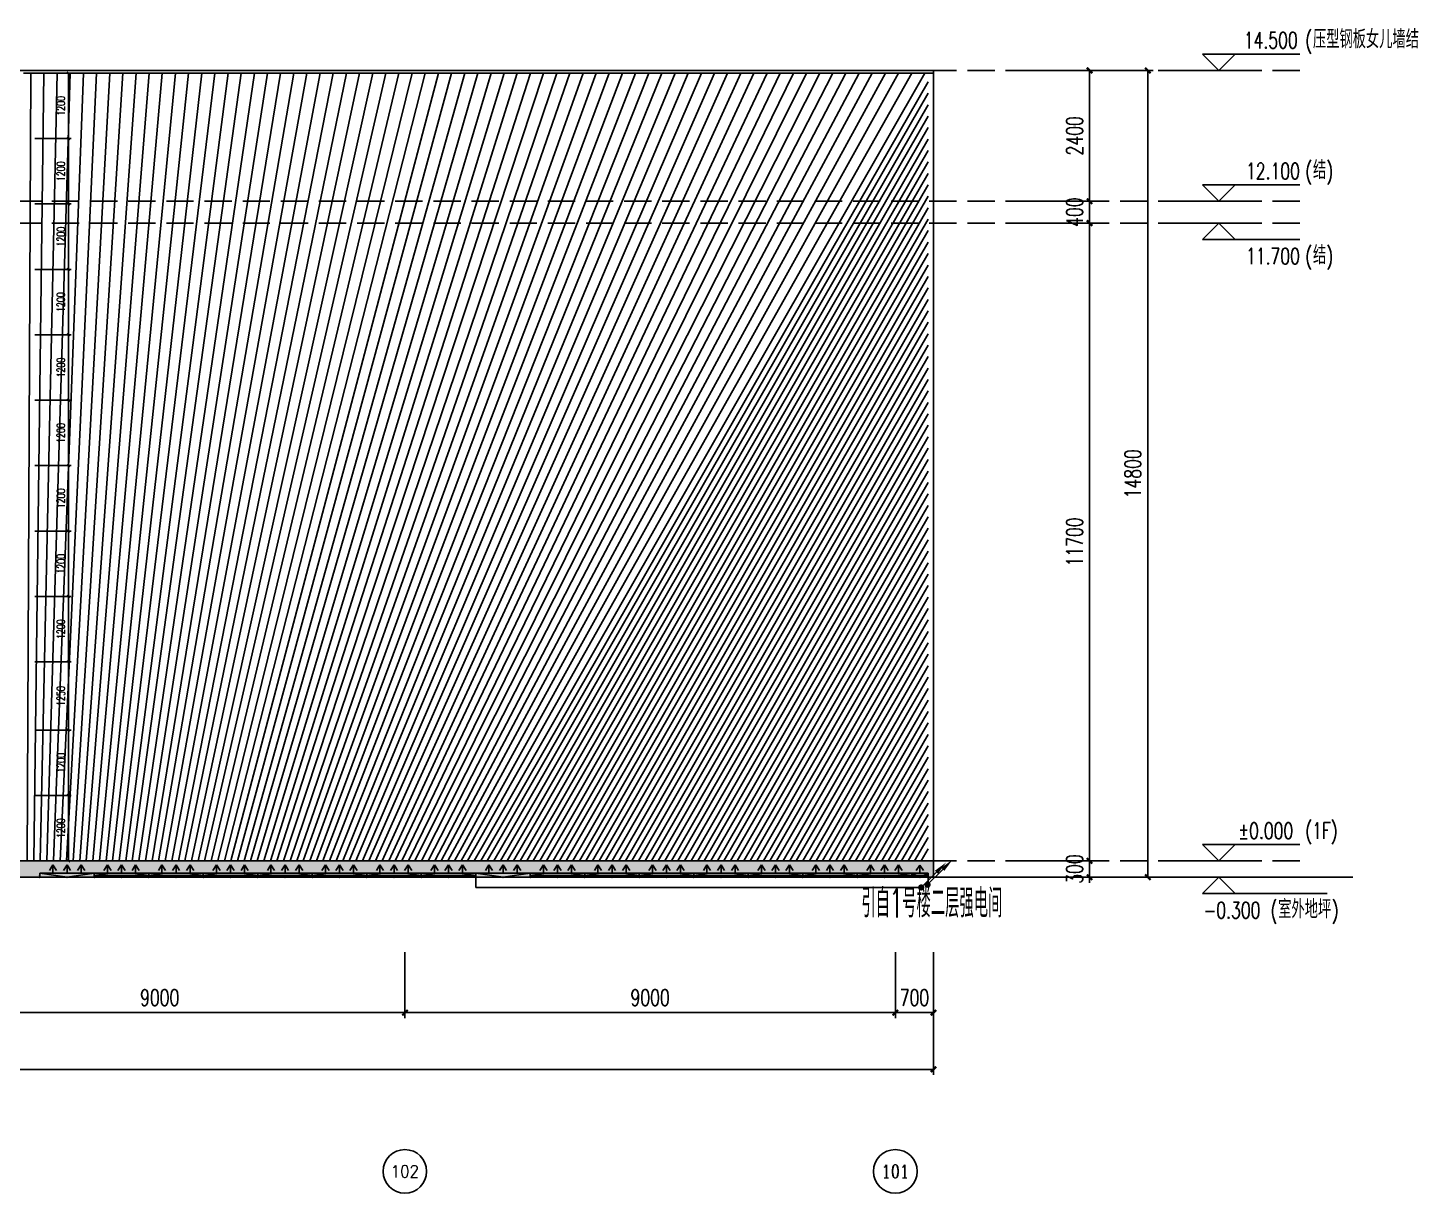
# Model space of a CAD drawing. Extents: x -2377130 to 293730, y -2 to 754590.
# Drawn here: x -1909425 to -1883911, y 511142 to 532519 of the extents above; entities that cross this region are included whole.
import ezdxf
from ezdxf.enums import TextEntityAlignment as Align

# ---------------------------------------------------------------- set-up
doc = ezdxf.new("R2010")
doc.units = 0
doc.header["$LTSCALE"] = 1000
doc.header["$MEASUREMENT"] = 0
doc.linetypes.add('__DASH', pattern=[0.35, 0.25, -0.1])
doc.linetypes.add('DOTE', pattern=[2.4200000000000004, 2, -0.2, 0.02, -0.2])
doc.layers.get('Defpoints').update_dxf_attribs({"color": 210})
doc.layers.add('.灯具', color=3, linetype='Continuous', lineweight=25)
for name, color, linetype in [('A-AXIS-D', 1, 'Continuous'), ('A-AXIS-DOTE', 14, 'DOTE'), ('A-AXIS-DP', 126, 'Continuous'), ('A-HATCH-2', 251, 'Continuous'), ('A-LIN-V', 9, 'Continuous'), ('AS-WALL', 40, 'Continuous'), ('DIM-照明', 3, 'Continuous'), ('DIM_ELEV', 3, 'Continuous'), ('EQUIP-照明', 3, 'Continuous'), ('LWIRE', 4, 'Continuous'), ('PUB_TEXT', 7, 'Continuous'), ('照明-灯具', 3, 'Continuous')]:
    doc.layers.add(name, color=color, linetype=linetype)
doc.styles.add('_TCH_AXIS', font='COMPLEX', dxfattribs={"bigfont": 'GBCBIG'})
doc.styles.add('_TCH_DIM', font='SIMPLEX', dxfattribs={"bigfont": 'GBCBIG'})
doc.styles.add('_TCH_DIM_T3', font='SIMPLEX', dxfattribs={"width": 0.7058823529411765, "bigfont": 'GBCBIG'})
doc.styles.add('_TEL_DIM', font='SIMPLEX', dxfattribs={"width": 0.8, "height": 3.5, "bigfont": 'HZTXT'})
doc.styles.get("Standard").update_dxf_attribs({"font": 'gbenor.shx', "bigfont": 'gbcbig.shx'})
doc.styles.add('TG_LINETYPE', font='SIMPLEX', dxfattribs={"width": 0.8, "height": 3, "bigfont": 'HZTXT'})
doc.linetypes.add('灯带', pattern='A,0.4,-0.9,["线条1",TG_LINETYPE,S=0.1,R=0,X=-0.8,Y=-0.15],0', length=1.3)
doc.dimstyles.new('_TCH_ARCH&&100', dxfattribs={"dimtxt": 297.5, "dimasz": 100, "dimexe": 100, "dimexo": 100, "dimgap": 126.25, "dimtad": 1, "dimdec": 0, "dimzin": 0, "dimdsep": 46, "dimtxsty": '_TCH_DIM_T3', "dimblk": 'ARCHTICK', "dimcen": 0.09, "dimclrt": 7, "dimazin": 2, "dimtfac": 1, "dimtdec": 0, "dimtix": 1, "dimtmove": 2, "dimatfit": 3, "dimfxl": 0, "dimtolj": 1, "dimtzin": 0, "dimarcsym": 0})
doc.dimstyles.new('_TCH_ARCH&&50', dxfattribs={"dimtxt": 148.75, "dimasz": 50, "dimexe": 50, "dimexo": 50, "dimgap": 63.12500000000001, "dimtad": 1, "dimdec": 0, "dimzin": 0, "dimdsep": 46, "dimtxsty": '_TCH_DIM_T3', "dimblk": 'ARCHTICK', "dimcen": 0.09, "dimclrt": 7, "dimazin": 2, "dimtfac": 1, "dimtdec": 0, "dimtix": 1, "dimtmove": 2, "dimatfit": 3, "dimfxl": 0, "dimtolj": 1, "dimtzin": 0, "dimarcsym": 0})

# ---------------------------------------------------------------- blocks, each defined once
blk = doc.blocks.new('_ArchTick')
at = {"color": 0, "linetype": 'ByBlock', "const_width": 0.4}
blk.add_lwpolyline([(-0.5, -0.5), (0.5, 0.5)], dxfattribs=at)
blk = doc.blocks.new('*D595')
at = {"layer": 'A-AXIS-D', "color": 0, "lineweight": -2}
for p, q in [((-1890104.92938237, 531737.4520265154), (-1888771.596049038, 531737.4520265154)), ((-1888871.596049038, 516937.4520265153), (-1888871.596049038, 531737.4520265154)), ((-1890104.92938237, 516937.4520265153), (-1888771.596049038, 516937.4520265153))]:
    blk.add_line(p, q, dxfattribs=at)
at = {"layer": 'Defpoints', "color": 0}
for p in [(-1890204.92938237, 531737.4520265154), (-1888871.596049038, 531737.4520265154), (-1890204.92938237, 516937.4520265153)]:
    blk.add_point(p, dxfattribs=at)
at = {"layer": 'A-AXIS-D', "color": 0, "lineweight": -2, "xscale": 100, "yscale": 100, "zscale": 100}
for p, rotation in [((-1888871.596049038, 531737.4520265154), 90), ((-1888871.596049038, 516937.4520265153), 270)]:
    blk.add_blockref('_ArchTick', p, dxfattribs=dict(at, rotation=rotation))
at = {"layer": 'A-AXIS-D', "color": 7, "insert": (-1889146.596049038, 524337.4520265157), "char_height": 297.5, "attachment_point": 5, "rotation": 90, "style": '_TCH_DIM_T3'}
blk.add_mtext('\\A1;14800', dxfattribs=at)
blk = doc.blocks.new('*D497')
at = {"layer": 'A-AXIS-D', "color": 0, "lineweight": -2}
for p, q in [((-1891174.92938237, 517237.4520265156), (-1889841.596049037, 517237.4520265156)), ((-1889941.596049037, 517237.4520265156), (-1889941.596049037, 517337.4520265156)), ((-1889941.596049037, 516937.4520265153), (-1889941.596049037, 517237.4520265156)), ((-1891174.92938237, 516937.4520265153), (-1889841.596049037, 516937.4520265153)), ((-1889941.596049037, 516937.4520265153), (-1889941.596049037, 516837.4520265153))]:
    blk.add_line(p, q, dxfattribs=at)
at = {"layer": 'Defpoints', "color": 0}
for p in [(-1891274.92938237, 517237.4520265156), (-1889941.596049037, 517237.4520265156), (-1891274.92938237, 516937.4520265153)]:
    blk.add_point(p, dxfattribs=at)
at = {"layer": 'A-AXIS-D', "color": 0, "lineweight": -2, "xscale": 100, "yscale": 100, "zscale": 100}
for p, rotation in [((-1889941.596049037, 517237.4520265156), 270), ((-1889941.596049037, 516937.4520265153), 90)]:
    blk.add_blockref('_ArchTick', p, dxfattribs=dict(at, rotation=rotation))
at = {"layer": 'A-AXIS-D', "color": 7, "insert": (-1890216.596049037, 517087.4520265158), "char_height": 297.5, "attachment_point": 5, "rotation": 90, "style": '_TCH_DIM_T3'}
blk.add_mtext('\\A1;300', dxfattribs=at)
blk = doc.blocks.new('*D496')
at = {"layer": 'A-AXIS-D', "color": 0, "lineweight": -2}
for p, q in [((-1891174.92938237, 528937.4520265156), (-1889841.596049038, 528937.4520265156)), ((-1889941.596049037, 517237.4520265156), (-1889941.596049038, 528937.4520265156)), ((-1891174.92938237, 517237.4520265156), (-1889841.596049037, 517237.4520265156))]:
    blk.add_line(p, q, dxfattribs=at)
at = {"layer": 'Defpoints', "color": 0}
for p in [(-1891274.92938237, 528937.4520265156), (-1889941.596049038, 528937.4520265156), (-1891274.92938237, 517237.4520265156)]:
    blk.add_point(p, dxfattribs=at)
at = {"layer": 'A-AXIS-D', "color": 0, "lineweight": -2, "xscale": 100, "yscale": 100, "zscale": 100}
for p, rotation in [((-1889941.596049038, 528937.4520265156), 90), ((-1889941.596049037, 517237.4520265156), 270)]:
    blk.add_blockref('_ArchTick', p, dxfattribs=dict(at, rotation=rotation))
at = {"layer": 'A-AXIS-D', "color": 7, "insert": (-1890216.596049037, 523087.4520265161), "char_height": 297.5, "attachment_point": 5, "rotation": 90, "style": '_TCH_DIM_T3'}
blk.add_mtext('\\A1;11700', dxfattribs=at)
blk = doc.blocks.new('*D495')
at = {"layer": 'A-AXIS-D', "color": 0, "lineweight": -2}
for p, q in [((-1889941.596049037, 529337.4520265156), (-1889941.596049037, 529437.4520265156)), ((-1891174.92938237, 529337.4520265156), (-1889841.596049037, 529337.4520265156)), ((-1889941.596049037, 528937.4520265156), (-1889941.596049037, 529337.4520265156)), ((-1891174.92938237, 528937.4520265156), (-1889841.596049037, 528937.4520265156)), ((-1889941.596049037, 528937.4520265156), (-1889941.596049037, 528837.4520265156))]:
    blk.add_line(p, q, dxfattribs=at)
at = {"layer": 'Defpoints', "color": 0}
for p in [(-1891274.92938237, 529337.4520265156), (-1889941.596049037, 529337.4520265156), (-1891274.92938237, 528937.4520265156)]:
    blk.add_point(p, dxfattribs=at)
at = {"layer": 'A-AXIS-D', "color": 0, "lineweight": -2, "xscale": 100, "yscale": 100, "zscale": 100}
for p, rotation in [((-1889941.596049037, 529337.4520265156), 270), ((-1889941.596049037, 528937.4520265156), 90)]:
    blk.add_blockref('_ArchTick', p, dxfattribs=dict(at, rotation=rotation))
at = {"layer": 'A-AXIS-D', "color": 7, "insert": (-1890216.596049037, 529137.4520265161), "char_height": 297.5, "attachment_point": 5, "rotation": 90, "style": '_TCH_DIM_T3'}
blk.add_mtext('\\A1;400', dxfattribs=at)
blk = doc.blocks.new('*D494')
at = {"layer": 'A-AXIS-D', "color": 0, "lineweight": -2}
for p, q in [((-1891174.92938237, 531737.4520265156), (-1889841.596049037, 531737.4520265156)), ((-1889941.596049037, 529337.4520265156), (-1889941.596049037, 531737.4520265156)), ((-1891174.92938237, 529337.4520265156), (-1889841.596049037, 529337.4520265156))]:
    blk.add_line(p, q, dxfattribs=at)
at = {"layer": 'Defpoints', "color": 0}
for p in [(-1891274.92938237, 531737.4520265156), (-1889941.596049037, 531737.4520265156), (-1891274.92938237, 529337.4520265156)]:
    blk.add_point(p, dxfattribs=at)
at = {"layer": 'A-AXIS-D', "color": 0, "lineweight": -2, "xscale": 100, "yscale": 100, "zscale": 100}
for p, rotation in [((-1889941.596049037, 531737.4520265156), 90), ((-1889941.596049037, 529337.4520265156), 270)]:
    blk.add_blockref('_ArchTick', p, dxfattribs=dict(at, rotation=rotation))
at = {"layer": 'A-AXIS-D', "color": 7, "insert": (-1890216.596049037, 530537.4520265161), "char_height": 297.5, "attachment_point": 5, "rotation": 90, "style": '_TCH_DIM_T3'}
blk.add_mtext('\\A1;2400', dxfattribs=at)
blk = doc.blocks.new('*D480')
at = {"layer": 'A-AXIS-D', "color": 0, "lineweight": -2}
for p, q in [((-1893504.999996185, 515560), (-1893504.999996185, 514353.3764944365)), ((-1892805.00000002, 515560), (-1892805.00000002, 514353.3764944365)), ((-1893504.999996185, 514453.3764944365), (-1892805.00000002, 514453.3764944365))]:
    blk.add_line(p, q, dxfattribs=at)
at = {"layer": 'Defpoints', "color": 0}
for p in [(-1893504.999996185, 515660), (-1892805.00000002, 515660), (-1892805.00000002, 514453.3764944365)]:
    blk.add_point(p, dxfattribs=at)
at = {"layer": 'A-AXIS-D', "color": 0, "lineweight": -2, "xscale": 100, "yscale": 100, "zscale": 100, "rotation": 180}
blk.add_blockref('_ArchTick', (-1893504.999996185, 514453.3764944365), dxfattribs=at)
at = {"layer": 'A-AXIS-D', "color": 0, "lineweight": -2, "xscale": 100, "yscale": 100, "zscale": 100}
blk.add_blockref('_ArchTick', (-1892805.00000002, 514453.3764944365), dxfattribs=at)
at = {"layer": 'A-AXIS-D', "color": 7, "insert": (-1893154.999998102, 514728.3764944365), "char_height": 297.5, "attachment_point": 5, "style": '_TCH_DIM_T3'}
blk.add_mtext('\\A1;700', dxfattribs=at)
blk = doc.blocks.new('*D479')
at = {"layer": 'A-AXIS-D', "color": 0, "lineweight": -2}
for p, q in [((-1902504.999996185, 515560), (-1902504.999996185, 514353.3764944365)), ((-1893504.999996185, 515560), (-1893504.999996185, 514353.3764944365)), ((-1902504.999996185, 514453.3764944365), (-1893504.999996185, 514453.3764944365))]:
    blk.add_line(p, q, dxfattribs=at)
at = {"layer": 'Defpoints', "color": 0}
for p in [(-1902504.999996185, 515660), (-1893504.999996185, 515660), (-1893504.999996185, 514453.3764944365)]:
    blk.add_point(p, dxfattribs=at)
at = {"layer": 'A-AXIS-D', "color": 0, "lineweight": -2, "xscale": 100, "yscale": 100, "zscale": 100, "rotation": 180}
blk.add_blockref('_ArchTick', (-1902504.999996185, 514453.3764944365), dxfattribs=at)
at = {"layer": 'A-AXIS-D', "color": 0, "lineweight": -2, "xscale": 100, "yscale": 100, "zscale": 100}
blk.add_blockref('_ArchTick', (-1893504.999996185, 514453.3764944365), dxfattribs=at)
at = {"layer": 'A-AXIS-D', "color": 7, "insert": (-1898004.999996185, 514728.3764944365), "char_height": 297.5, "attachment_point": 5, "style": '_TCH_DIM_T3'}
blk.add_mtext('\\A1;9000', dxfattribs=at)
blk = doc.blocks.new('*D478')
at = {"layer": 'A-AXIS-D', "color": 0, "lineweight": -2}
for p, q in [((-1911504.999996185, 515560), (-1911504.999996185, 514353.3764944365)), ((-1902504.999996185, 515560), (-1902504.999996185, 514353.3764944365)), ((-1911504.999996185, 514453.3764944365), (-1902504.999996185, 514453.3764944365))]:
    blk.add_line(p, q, dxfattribs=at)
at = {"layer": 'Defpoints', "color": 0}
for p in [(-1911504.999996185, 515660), (-1902504.999996185, 515660), (-1902504.999996185, 514453.3764944365)]:
    blk.add_point(p, dxfattribs=at)
at = {"layer": 'A-AXIS-D', "color": 0, "lineweight": -2, "xscale": 100, "yscale": 100, "zscale": 100, "rotation": 180}
blk.add_blockref('_ArchTick', (-1911504.999996185, 514453.3764944365), dxfattribs=at)
at = {"layer": 'A-AXIS-D', "color": 0, "lineweight": -2, "xscale": 100, "yscale": 100, "zscale": 100}
blk.add_blockref('_ArchTick', (-1902504.999996185, 514453.3764944365), dxfattribs=at)
at = {"layer": 'A-AXIS-D', "color": 7, "insert": (-1907004.999996185, 514728.3764944365), "char_height": 297.5, "attachment_point": 5, "style": '_TCH_DIM_T3'}
blk.add_mtext('\\A1;9000', dxfattribs=at)
blk = doc.blocks.new('*D468')
at = {"layer": 'A-AXIS-D', "color": 0, "lineweight": -2}
for p, q in [((-1984204.999995864, 515146.0532883788), (-1984204.999995864, 513313.3764944365)), ((-1892805.00000002, 515146.0532883788), (-1892805.00000002, 513313.3764944365)), ((-1984204.999995864, 513413.3764944365), (-1892805.00000002, 513413.3764944365))]:
    blk.add_line(p, q, dxfattribs=at)
at = {"layer": 'Defpoints', "color": 0}
for p in [(-1984204.999995864, 515246.0532883788), (-1892805.00000002, 515246.0532883788), (-1892805.00000002, 513413.3764944365)]:
    blk.add_point(p, dxfattribs=at)
at = {"layer": 'A-AXIS-D', "color": 0, "lineweight": -2, "xscale": 100, "yscale": 100, "zscale": 100, "rotation": 180}
blk.add_blockref('_ArchTick', (-1984204.999995864, 513413.3764944365), dxfattribs=at)
at = {"layer": 'A-AXIS-D', "color": 0, "lineweight": -2, "xscale": 100, "yscale": 100, "zscale": 100}
blk.add_blockref('_ArchTick', (-1892805.00000002, 513413.3764944365), dxfattribs=at)
at = {"layer": 'A-AXIS-D', "color": 7, "insert": (-1938504.999997942, 513688.3764944365), "char_height": 297.5, "attachment_point": 5, "style": '_TCH_DIM_T3'}
blk.add_mtext('\\A1;91400', dxfattribs=at)
blk = doc.blocks.new('*D449')
at = {"layer": 'A-AXIS-DP', "color": 0, "lineweight": -2}
for p, q in [((-1909295.000000001, 531687.4520265157), (-1908630.000000004, 531687.4520265157)), ((-1908680.000000004, 530487.4520265261), (-1908680.000000004, 531687.4520265157)), ((-1909295.000000001, 530487.4520265261), (-1908630.000000004, 530487.4520265261))]:
    blk.add_line(p, q, dxfattribs=at)
at = {"layer": 'Defpoints', "color": 0}
for p in [(-1909345.000000001, 531687.4520265157), (-1908680.000000004, 531687.4520265157), (-1909345.000000001, 530487.4520265261)]:
    blk.add_point(p, dxfattribs=at)
at = {"layer": 'A-AXIS-DP', "color": 0, "lineweight": -2, "xscale": 50, "yscale": 50, "zscale": 50}
for p, rotation in [((-1908680.000000004, 531687.4520265157), 90), ((-1908680.000000004, 530487.4520265261), 270)]:
    blk.add_blockref('_ArchTick', p, dxfattribs=dict(at, rotation=rotation))
at = {"layer": 'A-AXIS-DP', "color": 7, "insert": (-1908817.500000003, 531087.4520265214), "char_height": 148.75, "attachment_point": 5, "rotation": 90, "style": '_TCH_DIM_T3'}
blk.add_mtext('\\A1;1200', dxfattribs=at)
blk = doc.blocks.new('*D448')
at = {"layer": 'A-AXIS-DP', "color": 0, "lineweight": -2}
for p, q in [((-1909295.000000001, 530487.4520265261), (-1908630.000000004, 530487.4520265261)), ((-1908680.000000004, 529287.4520265261), (-1908680.000000004, 530487.4520265261)), ((-1909295.000000001, 529287.4520265261), (-1908630.000000004, 529287.4520265261))]:
    blk.add_line(p, q, dxfattribs=at)
at = {"layer": 'Defpoints', "color": 0}
for p in [(-1909345.000000001, 530487.4520265261), (-1908680.000000004, 530487.4520265261), (-1909345.000000001, 529287.4520265261)]:
    blk.add_point(p, dxfattribs=at)
at = {"layer": 'A-AXIS-DP', "color": 0, "lineweight": -2, "xscale": 50, "yscale": 50, "zscale": 50}
for p, rotation in [((-1908680.000000004, 530487.4520265261), 90), ((-1908680.000000004, 529287.4520265261), 270)]:
    blk.add_blockref('_ArchTick', p, dxfattribs=dict(at, rotation=rotation))
at = {"layer": 'A-AXIS-DP', "color": 7, "insert": (-1908817.500000003, 529887.4520265266), "char_height": 148.75, "attachment_point": 5, "rotation": 90, "style": '_TCH_DIM_T3'}
blk.add_mtext('\\A1;1200', dxfattribs=at)
blk = doc.blocks.new('*D447')
at = {"layer": 'A-AXIS-DP', "color": 0, "lineweight": -2}
for p, q in [((-1909295.000000001, 529287.4520265261), (-1908630.000000004, 529287.4520265261)), ((-1908680.000000004, 528087.4520265261), (-1908680.000000004, 529287.4520265261)), ((-1909295, 528087.4520265261), (-1908630.000000004, 528087.4520265261))]:
    blk.add_line(p, q, dxfattribs=at)
at = {"layer": 'Defpoints', "color": 0}
for p in [(-1909345.000000001, 529287.4520265261), (-1908680.000000004, 529287.4520265261), (-1909345, 528087.4520265261)]:
    blk.add_point(p, dxfattribs=at)
at = {"layer": 'A-AXIS-DP', "color": 0, "lineweight": -2, "xscale": 50, "yscale": 50, "zscale": 50}
for p, rotation in [((-1908680.000000004, 529287.4520265261), 90), ((-1908680.000000004, 528087.4520265261), 270)]:
    blk.add_blockref('_ArchTick', p, dxfattribs=dict(at, rotation=rotation))
at = {"layer": 'A-AXIS-DP', "color": 7, "insert": (-1908817.500000003, 528687.4520265266), "char_height": 148.75, "attachment_point": 5, "rotation": 90, "style": '_TCH_DIM_T3'}
blk.add_mtext('\\A1;1200', dxfattribs=at)
blk = doc.blocks.new('*D446')
at = {"layer": 'A-AXIS-DP', "color": 0, "lineweight": -2}
for p, q in [((-1909295, 528087.4520265261), (-1908630.000000004, 528087.4520265261)), ((-1908680.000000004, 526887.4520265261), (-1908680.000000004, 528087.4520265261)), ((-1909295, 526887.4520265261), (-1908630.000000004, 526887.4520265261))]:
    blk.add_line(p, q, dxfattribs=at)
at = {"layer": 'Defpoints', "color": 0}
for p in [(-1909345, 528087.4520265261), (-1908680.000000004, 528087.4520265261), (-1909345, 526887.4520265261)]:
    blk.add_point(p, dxfattribs=at)
at = {"layer": 'A-AXIS-DP', "color": 0, "lineweight": -2, "xscale": 50, "yscale": 50, "zscale": 50}
for p, rotation in [((-1908680.000000004, 528087.4520265261), 90), ((-1908680.000000004, 526887.4520265261), 270)]:
    blk.add_blockref('_ArchTick', p, dxfattribs=dict(at, rotation=rotation))
at = {"layer": 'A-AXIS-DP', "color": 7, "insert": (-1908817.500000003, 527487.4520265266), "char_height": 148.75, "attachment_point": 5, "rotation": 90, "style": '_TCH_DIM_T3'}
blk.add_mtext('\\A1;1200', dxfattribs=at)
blk = doc.blocks.new('*D445')
at = {"layer": 'A-AXIS-DP', "color": 0, "lineweight": -2}
for p, q in [((-1909295, 526887.4520265261), (-1908630.000000003, 526887.4520265261)), ((-1908680.000000003, 525687.4520265261), (-1908680.000000003, 526887.4520265261)), ((-1909295, 525687.4520265261), (-1908630.000000003, 525687.4520265261))]:
    blk.add_line(p, q, dxfattribs=at)
at = {"layer": 'Defpoints', "color": 0}
for p in [(-1909345, 526887.4520265261), (-1908680.000000003, 526887.4520265261), (-1909345, 525687.4520265261)]:
    blk.add_point(p, dxfattribs=at)
at = {"layer": 'A-AXIS-DP', "color": 0, "lineweight": -2, "xscale": 50, "yscale": 50, "zscale": 50}
for p, rotation in [((-1908680.000000003, 526887.4520265261), 90), ((-1908680.000000003, 525687.4520265261), 270)]:
    blk.add_blockref('_ArchTick', p, dxfattribs=dict(at, rotation=rotation))
at = {"layer": 'A-AXIS-DP', "color": 7, "insert": (-1908817.500000003, 526287.4520265266), "char_height": 148.75, "attachment_point": 5, "rotation": 90, "style": '_TCH_DIM_T3'}
blk.add_mtext('\\A1;1200', dxfattribs=at)
blk = doc.blocks.new('*D444')
at = {"layer": 'A-AXIS-DP', "color": 0, "lineweight": -2}
for p, q in [((-1909295, 525687.4520265261), (-1908630.000000003, 525687.4520265261)), ((-1908680.000000003, 524487.4520265261), (-1908680.000000003, 525687.4520265261)), ((-1909295, 524487.4520265261), (-1908630.000000003, 524487.4520265261))]:
    blk.add_line(p, q, dxfattribs=at)
at = {"layer": 'Defpoints', "color": 0}
for p in [(-1909345, 525687.4520265261), (-1908680.000000003, 525687.4520265261), (-1909345, 524487.4520265261)]:
    blk.add_point(p, dxfattribs=at)
at = {"layer": 'A-AXIS-DP', "color": 0, "lineweight": -2, "xscale": 50, "yscale": 50, "zscale": 50}
for p, rotation in [((-1908680.000000003, 525687.4520265261), 90), ((-1908680.000000003, 524487.4520265261), 270)]:
    blk.add_blockref('_ArchTick', p, dxfattribs=dict(at, rotation=rotation))
at = {"layer": 'A-AXIS-DP', "color": 7, "insert": (-1908817.500000003, 525087.4520265266), "char_height": 148.75, "attachment_point": 5, "rotation": 90, "style": '_TCH_DIM_T3'}
blk.add_mtext('\\A1;1200', dxfattribs=at)
blk = doc.blocks.new('*D443')
at = {"layer": 'A-AXIS-DP', "color": 0, "lineweight": -2}
for p, q in [((-1909295, 524487.4520265261), (-1908630.000000003, 524487.4520265261)), ((-1908680.000000003, 523287.452026526), (-1908680.000000003, 524487.4520265261)), ((-1909295, 523287.452026526), (-1908630.000000003, 523287.452026526))]:
    blk.add_line(p, q, dxfattribs=at)
at = {"layer": 'Defpoints', "color": 0}
for p in [(-1909345, 524487.4520265261), (-1908680.000000003, 524487.4520265261), (-1909345, 523287.452026526)]:
    blk.add_point(p, dxfattribs=at)
at = {"layer": 'A-AXIS-DP', "color": 0, "lineweight": -2, "xscale": 50, "yscale": 50, "zscale": 50}
for p, rotation in [((-1908680.000000003, 524487.4520265261), 90), ((-1908680.000000003, 523287.452026526), 270)]:
    blk.add_blockref('_ArchTick', p, dxfattribs=dict(at, rotation=rotation))
at = {"layer": 'A-AXIS-DP', "color": 7, "insert": (-1908817.500000002, 523887.4520265265), "char_height": 148.75, "attachment_point": 5, "rotation": 90, "style": '_TCH_DIM_T3'}
blk.add_mtext('\\A1;1200', dxfattribs=at)
blk = doc.blocks.new('*D442')
at = {"layer": 'A-AXIS-DP', "color": 0, "lineweight": -2}
for p, q in [((-1909295, 523287.452026526), (-1908630.000000003, 523287.452026526)), ((-1908680.000000003, 522087.4520265261), (-1908680.000000003, 523287.452026526)), ((-1909294.999999999, 522087.4520265261), (-1908630.000000003, 522087.4520265261))]:
    blk.add_line(p, q, dxfattribs=at)
at = {"layer": 'Defpoints', "color": 0}
for p in [(-1909345, 523287.452026526), (-1908680.000000003, 523287.452026526), (-1909344.999999999, 522087.4520265261)]:
    blk.add_point(p, dxfattribs=at)
at = {"layer": 'A-AXIS-DP', "color": 0, "lineweight": -2, "xscale": 50, "yscale": 50, "zscale": 50}
for p, rotation in [((-1908680.000000003, 523287.452026526), 90), ((-1908680.000000003, 522087.4520265261), 270)]:
    blk.add_blockref('_ArchTick', p, dxfattribs=dict(at, rotation=rotation))
at = {"layer": 'A-AXIS-DP', "color": 7, "insert": (-1908817.500000002, 522687.4520265264), "char_height": 148.75, "attachment_point": 5, "rotation": 90, "style": '_TCH_DIM_T3'}
blk.add_mtext('\\A1;1200', dxfattribs=at)
blk = doc.blocks.new('*D441')
at = {"layer": 'A-AXIS-DP', "color": 0, "lineweight": -2}
for p, q in [((-1909294.999999999, 522087.4520265261), (-1908630.000000002, 522087.4520265261)), ((-1908680.000000002, 520887.452026526), (-1908680.000000002, 522087.4520265261)), ((-1909294.999999999, 520887.452026526), (-1908630.000000002, 520887.452026526))]:
    blk.add_line(p, q, dxfattribs=at)
at = {"layer": 'Defpoints', "color": 0}
for p in [(-1909344.999999999, 522087.4520265261), (-1908680.000000002, 522087.4520265261), (-1909344.999999999, 520887.452026526)]:
    blk.add_point(p, dxfattribs=at)
at = {"layer": 'A-AXIS-DP', "color": 0, "lineweight": -2, "xscale": 50, "yscale": 50, "zscale": 50}
for p, rotation in [((-1908680.000000002, 522087.4520265261), 90), ((-1908680.000000002, 520887.452026526), 270)]:
    blk.add_blockref('_ArchTick', p, dxfattribs=dict(at, rotation=rotation))
at = {"layer": 'A-AXIS-DP', "color": 7, "insert": (-1908817.500000002, 521487.4520265264), "char_height": 148.75, "attachment_point": 5, "rotation": 90, "style": '_TCH_DIM_T3'}
blk.add_mtext('\\A1;1200', dxfattribs=at)
blk = doc.blocks.new('*D440')
at = {"layer": 'A-AXIS-DP', "color": 0, "lineweight": -2}
for p, q in [((-1909294.999999999, 520887.452026526), (-1908630.000000002, 520887.452026526)), ((-1908680.000000002, 519637.452026526), (-1908680.000000002, 520887.452026526)), ((-1909294.999999999, 519637.452026526), (-1908630.000000002, 519637.452026526))]:
    blk.add_line(p, q, dxfattribs=at)
at = {"layer": 'Defpoints', "color": 0}
for p in [(-1909344.999999999, 520887.452026526), (-1908680.000000002, 520887.452026526), (-1909344.999999999, 519637.452026526)]:
    blk.add_point(p, dxfattribs=at)
at = {"layer": 'A-AXIS-DP', "color": 0, "lineweight": -2, "xscale": 50, "yscale": 50, "zscale": 50}
for p, rotation in [((-1908680.000000002, 520887.452026526), 90), ((-1908680.000000002, 519637.452026526), 270)]:
    blk.add_blockref('_ArchTick', p, dxfattribs=dict(at, rotation=rotation))
at = {"layer": 'A-AXIS-DP', "color": 7, "insert": (-1908817.500000002, 520262.4520265264), "char_height": 148.75, "attachment_point": 5, "rotation": 90, "style": '_TCH_DIM_T3'}
blk.add_mtext('\\A1;1250', dxfattribs=at)
blk = doc.blocks.new('*D439')
at = {"layer": 'A-AXIS-DP', "color": 0, "lineweight": -2}
for p, q in [((-1909294.999999999, 519637.452026526), (-1908630.000000002, 519637.452026526)), ((-1908680.000000002, 518437.4520265248), (-1908680.000000002, 519637.452026526)), ((-1909294.999999999, 518437.4520265248), (-1908630.000000002, 518437.4520265248))]:
    blk.add_line(p, q, dxfattribs=at)
at = {"layer": 'Defpoints', "color": 0}
for p in [(-1909344.999999999, 519637.452026526), (-1908680.000000002, 519637.452026526), (-1909344.999999999, 518437.4520265248)]:
    blk.add_point(p, dxfattribs=at)
at = {"layer": 'A-AXIS-DP', "color": 0, "lineweight": -2, "xscale": 50, "yscale": 50, "zscale": 50}
for p, rotation in [((-1908680.000000002, 519637.452026526), 90), ((-1908680.000000002, 518437.4520265248), 270)]:
    blk.add_blockref('_ArchTick', p, dxfattribs=dict(at, rotation=rotation))
at = {"layer": 'A-AXIS-DP', "color": 7, "insert": (-1908817.500000001, 519037.4520265259), "char_height": 148.75, "attachment_point": 5, "rotation": 90, "style": '_TCH_DIM_T3'}
blk.add_mtext('\\A1;1200', dxfattribs=at)
blk = doc.blocks.new('*D438')
at = {"layer": 'A-AXIS-DP', "color": 0, "lineweight": -2}
for p, q in [((-1909294.999999999, 518437.4520265248), (-1908630.000000002, 518437.4520265248)), ((-1908680.000000002, 517237.4520265153), (-1908680.000000002, 518437.4520265248)), ((-1909294.999999998, 517237.4520265153), (-1908630.000000002, 517237.4520265153))]:
    blk.add_line(p, q, dxfattribs=at)
at = {"layer": 'Defpoints', "color": 0}
for p in [(-1909344.999999999, 518437.4520265248), (-1908680.000000002, 518437.4520265248), (-1909344.999999998, 517237.4520265153)]:
    blk.add_point(p, dxfattribs=at)
at = {"layer": 'A-AXIS-DP', "color": 0, "lineweight": -2, "xscale": 50, "yscale": 50, "zscale": 50}
for p, rotation in [((-1908680.000000002, 518437.4520265248), 90), ((-1908680.000000002, 517237.4520265153), 270)]:
    blk.add_blockref('_ArchTick', p, dxfattribs=dict(at, rotation=rotation))
at = {"layer": 'A-AXIS-DP', "color": 7, "insert": (-1908817.500000001, 517837.4520265204), "char_height": 148.75, "attachment_point": 5, "rotation": 90, "style": '_TCH_DIM_T3'}
blk.add_mtext('\\A1;1200', dxfattribs=at)
blk = doc.blocks.new('12z7')
at = {"color": 3}
blk.add_lwpolyline([(12024483.37852975, 121557.7172118823), (12024983.37852975, 121482.6002342105), (12025483.37852975, 121557.7172118823)], dxfattribs=at)
for p in [(12024483.37852922, 121520.1587230398), (12024983.37853015, 121482.6002342155), (12024983.54945485, 121557.7172118786), (12025483.37853015, 121520.1587230398)]:
    blk.add_point(p, dxfattribs=at)
at = {"layer": '照明-灯具', "color": 3}
for p, q in [((12024725.54332422, 121707.2144816921), (12024659.47420907, 121606.6601836583)), ((12024725.54332422, 121557.7172118823), (12024725.54332422, 121707.2144816921)), ((12024725.54332422, 121707.2144816921), (12024791.61243937, 121606.6601836583)), ((12024983.54945439, 121707.2144816921), (12024917.48033924, 121606.6601836583)), ((12024983.54945439, 121557.7172118823), (12024983.54945439, 121707.2144816921)), ((12024983.54945439, 121707.2144816921), (12025049.61856953, 121606.6601836583)), ((12025241.55558455, 121707.2144816921), (12025175.4864694, 121606.6601836583)), ((12025241.55558455, 121557.7172118823), (12025241.55558455, 121707.2144816921)), ((12025241.55558455, 121707.2144816921), (12025307.6246997, 121606.6601836583))]:
    blk.add_line(p, q, dxfattribs=at)
blk.add_lwpolyline([(12024483.37852975, 121557.7172118823), (12025483.37852975, 121557.7172118823), (12025483.37852975, 121482.6002342105), (12024483.37852975, 121482.6002342105)], close=True, dxfattribs=at)
for p in [(12024483.37852953, 121520.1587230448), (12024483.37852975, 121482.6002342106), (12024983.37852975, 121557.717211881), (12024983.54945423, 121557.7172118837)]:
    blk.add_point(p, dxfattribs=at)
at = {"layer": '照明-灯具', "color": 3, "style": '_TEL_DIM', "flags": 1}
for tag in ['REMARK', 'A']:
    blk.add_attdef(tag, text='', height=0.01, dxfattribs=at).set_placement((12024983.54945423, 121557.7172118837), align=Align.MIDDLE_CENTER)
blk = doc.blocks.new('$equip_U$00000150(SEELE-PC)')
at = {"color": 8}
for p in [(0.0003418512642383575, 0), (-1, -0.07511697767768055), (1.862645149230957e-09, -0.1502339553262573), (1, -0.07511697766312864)]:
    blk.add_point(p, dxfattribs=at)
at = {"color": 8, "xscale": 0.002, "yscale": 0.002, "zscale": 0.002}
blk.add_blockref('12z7', (-24049.9667570591, -243.1154344237584), dxfattribs=at)
at = {"color": 7, "style": '_TEL_DIM', "flags": 1}
for tag in ['REMARK', 'A']:
    blk.add_attdef(tag, text='', height=2e-05, dxfattribs=at).set_placement((0, 0), align=Align.MIDDLE_CENTER)
blk = doc.blocks.new('$equip_U$00000075(LAPTOP-0UNQ9FSO)')
at = {"color": 4, "linetype": '灯带'}
blk.add_blockref('$equip_U$00000150(SEELE-PC)', (0.9999999995925464, 0.1502339553553611), dxfattribs=at)
at = {"color": 7, "style": '_TEL_DIM', "flags": 1}
for tag in ['REMARK', 'A']:
    blk.add_attdef(tag, text='', height=2e-05, dxfattribs=at).set_placement((0, 0), align=Align.MIDDLE_CENTER)
blk = doc.blocks.new('2134z')
at = {"color": 3}
blk.add_lwpolyline([(12026076.18473242, 121564.7519439461), (12026226.0129364, 121489.5750015155), (12026376.18399748, 121564.7519439461)], dxfattribs=at)
for p in [(12026226.35505842, 121564.7519439446), (12026226.35505842, 121489.5750015205), (12026376.18399719, 121527.1634727325)]:
    blk.add_point(p, dxfattribs=at)
at = {"layer": '照明-灯具', "color": 3}
for p, q in [((12026225.67081441, 121711.2797915643), (12026159.54895727, 121610.6452225386)), ((12026225.67081441, 121564.7519439461), (12026225.67081441, 121711.2797915643)), ((12026225.67081441, 121711.2797915643), (12026291.79267154, 121610.6452225386)), ((12026376.0129364, 121489.5750015155), (12026076.0129364, 121489.5750015155)), ((12026076.18399748, 121564.7519439461), (12026376.18399748, 121564.7519439461)), ((12026076.18399748, 121489.5750015155), (12026076.18399748, 121564.7519439461)), ((12026376.18399748, 121564.7519439461), (12026376.18399749, 121489.5750015145))]:
    blk.add_line(p, q, dxfattribs=at)
for p in [(12026226.35505833, 121564.7519439414), (12026226.35505833, 121489.5750015172), (12026376.1839971, 121527.1634727293), (12026376.18399749, 121489.5750015145)]:
    blk.add_point(p, dxfattribs=at)
at = {"layer": '照明-灯具', "color": 3, "style": '_TEL_DIM', "flags": 1}
for tag in ['REMARK', 'A']:
    blk.add_attdef(tag, text='', height=0.01, dxfattribs=at).set_placement((12026226.35505833, 121564.7519439414), align=Align.MIDDLE_CENTER)
blk = doc.blocks.new('$equip_U$00000152(SEELE-PC)')
at = {"color": 8}
for p in [(0.001368487253785133, 0), (-0.2989736348390579, -0.07517694242415018), (0.001368487253785133, -0.1503538848483004), (0.301026364788413, -0.07517694242415018)]:
    blk.add_point(p, dxfattribs=at)
at = {"color": 8, "xscale": 0.002, "yscale": 0.002, "zscale": 0.002}
blk.add_blockref('2134z', (-24052.45134162903, -243.1295038878889), dxfattribs=at)
at = {"color": 7, "style": '_TEL_DIM', "flags": 1}
for tag in ['REMARK', 'A']:
    blk.add_attdef(tag, text='', height=2e-05, dxfattribs=at).set_placement((0, 0), align=Align.MIDDLE_CENTER)
blk = doc.blocks.new('$equip_U$00000077(LAPTOP-0UNQ9FSO)')
at = {"color": 4, "linetype": '灯带'}
blk.add_blockref('$equip_U$00000152(SEELE-PC)', (0.2989736340823583, 0.1503538848483004), dxfattribs=at)
at = {"color": 7, "style": '_TEL_DIM', "flags": 1}
for tag in ['REMARK', 'A']:
    blk.add_attdef(tag, text='', height=2e-05, dxfattribs=at).set_placement((0, 0), align=Align.MIDDLE_CENTER)
blk = doc.blocks.new('$TelecSys$00000079')
for p, q in [((0.7000000000007276, 0.7000000000007276), (0, 0)), ((0.1041666666678793, 0.1041666666660603), (0.1041666666678793, 0.1041666666660603)), ((-0.1041666666678793, -0.1041666666660603), (-0.1041666666678793, -0.1041666666660603))]:
    blk.add_line(p, q)
at = {"const_width": 0.1425}
blk.add_lwpolyline([(-0.07125000000087311, 0, 1), (0.07125000000087311, 0, 1)], format="xyb", close=True, dxfattribs=at)
blk.add_solid([(0.6300000000010186, 0.7700000000004366), (0.7700000000004366, 0.6299999999991996), (1.150000000001455, 1.149999999999636)])
at = {"width": 0.8, "flags": 9}
blk.add_attdef('A', (0, 0), '', height=2e-05, dxfattribs=at)

msp = doc.modelspace()

# ---------------------------------------------------------------- hatches: boundary and pattern name
at = {"layer": 'A-HATCH-2'}
h = msp.add_hatch(dxfattribs=at)
h.set_pattern_fill('ANSI31', color=8, scale=150, angle=45)
h.set_pattern_definition([(90, (-40600450491, -3384804562.000004), (-238.125, -1.848892746611746e-30), [])])
h.paths.add_polyline_path([(-1909504.999996184, 517237.4520265152), (-1892904.999995966, 517237.4520265152), (-1892904.999995966, 531687.4520265154), (-1909504.999996185, 531687.4520265154)])
h = msp.add_hatch(dxfattribs=at)
h.set_pattern_fill('ANSI38', color=8, scale=150)
h.set_pattern_definition([(45, (0, 0), (-168.3798022700466, 168.3798022700466), []), (135, (0, 0), (-505.1394068101398, 168.3798022700467), [595.3125, -357.1875])])
h.paths.add_polyline_path([(-1972194.949412339, 517237.4520265145), (-1892804.999995966, 517237.4520265145), (-1892804.999995966, 516937.4520265246), (-1972194.949412339, 516937.4520265246)])
h.paths.add_polyline_path([(-1974097.318072203, 517237.4520265145), (-1984205.000000001, 517237.4520265145), (-1984205.000000001, 516937.4520265246), (-1974097.318072203, 516937.4520265246)])

# ---------------------------------------------------------------- linework, layer by layer
at = {"layer": 'A-AXIS-D', "color": 8}
for centre in [(-1902506.132683148, 511541.7340812567), (-1893506.132683148, 511541.7340812567)]:
    msp.add_circle(centre, 400, dxfattribs=at)
at = {"layer": 'A-AXIS-DOTE', "color": 8, "linetype": '__DASH', "ltscale": 2}
for p, q in [((-1886081.929382368, 531737.4520265154), (-1990280, 531737.4520265152)), ((-1886081.929382368, 529337.4520265154), (-1990280, 529337.4520265154)), ((-1886081.929382368, 528937.4520265154), (-1990280, 528937.4520265154)), ((-1886081.929382368, 517237.4520265153), (-1990280, 517237.4520265143))]:
    msp.add_line(p, q, dxfattribs=at)
at = {"layer": 'A-LIN-V', "color": 8}
for p, q in [((-1892804.999995966, 531737.4520265154), (-1984205.000000001, 531737.4520265154)), ((-1892804.999995966, 531737.4520265154), (-1892804.999995966, 516937.4520265246)), ((-1892804.999995966, 531687.4520265154), (-1909504.999996184, 531687.4520265154)), ((-1984205.000000001, 517237.4520265143), (-1892804.999995966, 517237.4520265153))]:
    msp.add_line(p, q, dxfattribs=at)
at = {"layer": 'AS-WALL', "color": 8}
msp.add_line((-1991340, 516937.4520265246), (-1885110, 516937.4520265246), dxfattribs=at)
at = {"layer": 'DIM-照明', "color": 6}
for points in [[(-1901205.000000002, 516969.9999934386), (-1908205.000000002, 516969.9999934386)], [(-1901205.000000002, 516969.9999934386), (-1901205.000000002, 516750)], [(-1892904.999999987, 516969.9999944668), (-1900205.000000002, 516969.9999934386)], [(-1892904.99999998, 516969.9999935997), (-1892904.99999998, 516750), (-1892904.99999998, 516750)], [(-1901205.000000002, 516750), (-1893030, 516750)]]:
    msp.add_lwpolyline(points, dxfattribs=at)
at = {"layer": 'DIM_ELEV', "color": 8}
for p, q in [((-1887569.929382368, 531737.4520265154), (-1887869.929382368, 532037.4520265154)), ((-1887869.929382368, 532037.4520265154), (-1886081.929382368, 532037.4520265154)), ((-1887569.929382368, 531737.4520265154), (-1887269.929382368, 532037.4520265154)), ((-1888269.929382368, 531737.4520265154), (-1887269.929382368, 531737.4520265154)), ((-1887569.929382368, 529337.4520265154), (-1887869.929382368, 529637.4520265154)), ((-1887869.929382368, 529637.4520265154), (-1886081.929382368, 529637.4520265154)), ((-1887569.929382368, 529337.4520265154), (-1887269.929382368, 529637.4520265154)), ((-1888269.929382368, 529337.4520265154), (-1887269.929382368, 529337.4520265154)), ((-1888269.929382368, 528937.4520265154), (-1887269.929382368, 528937.4520265154)), ((-1887569.929382368, 528937.4520265154), (-1887869.929382368, 528637.4520265154)), ((-1887569.929382368, 528937.4520265154), (-1887269.929382368, 528637.4520265154)), ((-1887869.929382368, 528637.4520265154), (-1886081.929382368, 528637.4520265154)), ((-1887569.929382368, 517237.452026515), (-1887869.929382368, 517537.452026515)), ((-1887869.929382368, 517537.452026515), (-1886081.929382368, 517537.452026515)), ((-1887569.929382368, 517237.452026515), (-1887269.929382368, 517537.452026515)), ((-1888269.929382368, 517237.452026515), (-1887269.929382368, 517237.452026515)), ((-1888269.929382368, 516937.452026515), (-1887269.929382368, 516937.452026515)), ((-1887569.929382368, 516937.452026515), (-1887869.929382368, 516637.452026515)), ((-1887569.929382368, 516937.452026515), (-1887269.929382368, 516637.452026515)), ((-1887869.929382368, 516637.452026515), (-1885580, 516637.452026515))]:
    msp.add_line(p, q, dxfattribs=at)

# ---------------------------------------------------------------- block references
at = {"layer": 'EQUIP-照明', "color": 8, "xscale": 500, "yscale": 500, "zscale": 500}
for name, p in [('$equip_U$00000075(LAPTOP-0UNQ9FSO)', (-1909205.000000001, 516937.4520265246)), ('$equip_U$00000075(LAPTOP-0UNQ9FSO)', (-1908205.000000001, 516937.4520265246)), ('$equip_U$00000075(LAPTOP-0UNQ9FSO)', (-1907205.000000001, 516937.4520265246)), ('$equip_U$00000075(LAPTOP-0UNQ9FSO)', (-1906205.000000001, 516937.4520265246)), ('$equip_U$00000075(LAPTOP-0UNQ9FSO)', (-1905205.000000001, 516937.4520265246)), ('$equip_U$00000075(LAPTOP-0UNQ9FSO)', (-1904205.000000001, 516937.4520265246)), ('$equip_U$00000075(LAPTOP-0UNQ9FSO)', (-1903205.000000001, 516937.4520265246)), ('$equip_U$00000075(LAPTOP-0UNQ9FSO)', (-1902205.000000001, 516937.4520265246)), ('$equip_U$00000075(LAPTOP-0UNQ9FSO)', (-1901205.000000001, 516937.4520265246)), ('$equip_U$00000075(LAPTOP-0UNQ9FSO)', (-1900205.000000001, 516937.4520265246)), ('$equip_U$00000075(LAPTOP-0UNQ9FSO)', (-1899205.000000001, 516937.4520265246)), ('$equip_U$00000075(LAPTOP-0UNQ9FSO)', (-1898205.000000001, 516937.4520265246)), ('$equip_U$00000075(LAPTOP-0UNQ9FSO)', (-1897205.000000001, 516937.4520265246)), ('$equip_U$00000075(LAPTOP-0UNQ9FSO)', (-1896205.000000001, 516937.4520265246)), ('$equip_U$00000075(LAPTOP-0UNQ9FSO)', (-1895205.000000001, 516937.4520265246)), ('$equip_U$00000075(LAPTOP-0UNQ9FSO)', (-1894205.000000001, 516937.4520265246)), ('$equip_U$00000077(LAPTOP-0UNQ9FSO)', (-1893205.000000002, 516937.4520265337))]:
    msp.add_blockref(name, p, dxfattribs=at)
at = {"layer": 'LWIRE', "color": 6, "xscale": 400, "yscale": 400, "zscale": 400}
for p in [(-1893031.5, 516750), (-1892915.000000002, 516801.4999999997)]:
    msp.add_blockref('$TelecSys$00000079', p, dxfattribs=at)

# ---------------------------------------------------------------- texts
at = {"layer": '.灯具', "color": 7, "linetype": 'ByBlock', "style": '_TEL_DIM', "width": 0.5}
msp.add_text('引自1号楼二层强电间', height=525, rotation=0.005253344036876707, dxfattribs=at).set_placement((-1894129.167239376, 516199.7743396115))
at = {"layer": 'PUB_TEXT', "color": 8, "style": '_TCH_DIM', "width": 0.7058823529411765}
for s, p in [('(', (-1885981.929382368, 532142.4520265154)), ('14.500', (-1887111.929382368, 532142.4520265154)), ('12.100', (-1887071.929382368, 529742.4520265154)), ('(', (-1885981.929382368, 529742.4520265154)), (')', (-1885596.184701517, 529742.4520265154)), ('11.700', (-1887071.929382368, 528182.4520265154)), ('(', (-1885981.929382368, 528182.4520265154)), (')', (-1885596.184701517, 528182.4520265154)), ('%%P0.000', (-1887211.929382368, 517642.452026515)), ('(1F)', (-1885981.929382368, 517642.452026515)), ('-0.300', (-1887850, 516182.452026515)), ('(', (-1886620, 516182.452026515)), (')', (-1885497.021276596, 516182.452026515))]:
    msp.add_text(s, height=297.5, dxfattribs=at).set_placement(p)
at = {"layer": 'PUB_TEXT', "color": 8, "style": '_TCH_DIM'}
for s, p in [('压型钢板女儿墙结', (-1885841.929382368, 532142.4520265154)), ('结', (-1885841.929382368, 529742.4520265154)), ('结', (-1885841.929382368, 528182.4520265154)), ('室外地坪', (-1886480, 516182.452026515))]:
    msp.add_text(s, height=337.5886524822695, dxfattribs=at).set_placement(p)
at = {"layer": 'PUB_TEXT', "color": 8, "style": '_TCH_AXIS'}
for s, height, p, p2 in [('102', 220.5948072043339, (-1902763.493291553, 511431.4366776545), (-1902248.772074743, 511431.4366776545)), ('101', 241.2085682803654, (-1893758.827373727, 511421.1297971165), (-1893253.437992568, 511421.1297971165))]:
    msp.add_text(s, height=height, dxfattribs=at).set_placement(p, p2, align=Align.FIT)

# ---------------------------------------------------------------- dimensions: what is measured, and where the dimension line sits
at = {"layer": 'A-AXIS-D', "color": 8}
for p1, p2, distance, picture, middle in [((-1891274.929382369, 529337.4520265154), (-1891274.929382369, 531737.4520265154), -1333.3333333318587, '*D494', (-1890216.596049037, 530537.4520265161)), ((-1890204.929382369, 516937.452026515), (-1890204.929382369, 531737.4520265152), -1333.3333333309272, '*D595', (-1889146.596049038, 524337.4520265157)), ((-1891274.929382369, 528937.4520265154), (-1891274.929382369, 529337.4520265154), -1333.3333333318587, '*D495', (-1890216.596049037, 529137.4520265161)), ((-1891274.929382369, 517237.4520265154), (-1891274.929382369, 528937.4520265154), -1333.3333333309274, '*D496', (-1890216.596049037, 523087.4520265161)), ((-1891274.929382369, 516937.452026515), (-1891274.929382369, 517237.4520265154), -1333.3333333318587, '*D497', (-1890216.596049037, 517087.4520265158))]:
    dim = msp.add_aligned_dim(p1=p1, p2=p2, distance=distance, dimstyle='_TCH_ARCH&&100', dxfattribs=at)
    dim.commit()
    dim.dimension.update_dxf_attribs({"geometry": picture, "text_midpoint": middle})
for base, p1, p2, picture, middle in [((-1902504.999996185, 514453.3764944365), (-1911504.999996185, 515660), (-1902504.999996185, 515660), '*D478', (-1907004.999996185, 514728.3764944365)), ((-1893504.999996185, 514453.3764944365), (-1902504.999996185, 515660), (-1893504.999996185, 515660), '*D479', (-1898004.999996185, 514728.3764944365)), ((-1892805.00000002, 514453.3764944365), (-1893504.999996185, 515660), (-1892805.00000002, 515660), '*D480', (-1893154.999998102, 514728.3764944365)), ((-1892805.00000002, 513413.3764944365), (-1984204.999995864, 515246.0532883788), (-1892805.00000002, 515246.0532883788), '*D468', (-1938504.999997942, 513688.3764944365))]:
    dim = msp.add_linear_dim(base=base, p1=p1, p2=p2, angle=0, dimstyle='_TCH_ARCH&&100', override={"dimgap": 0}, dxfattribs=at)
    dim.commit()
    dim.dimension.update_dxf_attribs({"geometry": picture, "text_midpoint": middle, "dimtype": 161})
at = {"layer": 'A-AXIS-DP', "color": 8}
for p1, p2, distance, picture, middle in [((-1909345, 530487.4520265259), (-1909345, 531687.4520265155), -664.9999999960419, '*D449', (-1908817.500000003, 531087.4520265214)), ((-1909345, 529287.4520265259), (-1909345, 530487.4520265259), -664.9999999960419, '*D448', (-1908817.500000003, 529887.4520265266)), ((-1909345, 528087.4520265259), (-1909345, 529287.4520265259), -664.9999999960419, '*D447', (-1908817.500000003, 528687.4520265266)), ((-1909344.999999999, 526887.4520265259), (-1909345, 528087.4520265259), -664.9999999960419, '*D446', (-1908817.500000003, 527487.4520265266)), ((-1909344.999999999, 525687.4520265259), (-1909344.999999999, 526887.4520265259), -664.9999999960419, '*D445', (-1908817.500000003, 526287.4520265266)), ((-1909344.999999999, 524487.4520265259), (-1909344.999999999, 525687.4520265259), -664.9999999960419, '*D444', (-1908817.500000003, 525087.4520265266)), ((-1909344.999999999, 523287.4520265258), (-1909344.999999999, 524487.4520265259), -664.9999999960419, '*D443', (-1908817.500000002, 523887.4520265265)), ((-1909344.999999998, 522087.4520265259), (-1909344.999999999, 523287.4520265258), -664.9999999960419, '*D442', (-1908817.500000002, 522687.4520265264)), ((-1909344.999999998, 520887.4520265258), (-1909344.999999998, 522087.4520265259), -664.999999995809, '*D441', (-1908817.500000002, 521487.4520265264)), ((-1909344.999999998, 519637.4520265258), (-1909344.999999998, 520887.4520265258), -664.999999995809, '*D440', (-1908817.500000002, 520262.4520265264)), ((-1909344.999999998, 518437.4520265246), (-1909344.999999998, 519637.4520265258), -664.999999995809, '*D439', (-1908817.500000001, 519037.4520265259)), ((-1909344.999999997, 517237.452026515), (-1909344.999999998, 518437.4520265246), -664.999999995809, '*D438', (-1908817.500000001, 517837.4520265204))]:
    dim = msp.add_aligned_dim(p1=p1, p2=p2, distance=distance, dimstyle='_TCH_ARCH&&50', dxfattribs=at)
    dim.commit()
    dim.dimension.update_dxf_attribs({"geometry": picture, "text_midpoint": middle})

doc.saveas('drawing.dxf')
